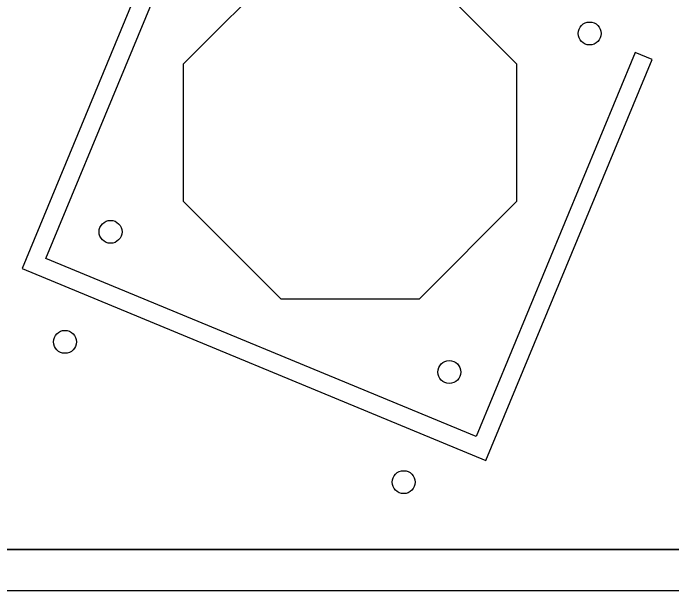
# Model space of a CAD drawing. Extents: x -13500 to 13500, y -13500 to 13500.
# Drawn here: x -7196 to 0, y -13500 to -7196 of the extents above; entities that cross this region are included whole.
import ezdxf

# ---------------------------------------------------------------- set-up
doc = ezdxf.new("R2010")
doc.units = 0
doc.header["$MEASUREMENT"] = 0
for name, color, linetype in [('Bottom', 2, 'Continuous'), ('Top', 1, 'Continuous'), ('Via', 90, 'Continuous')]:
    doc.layers.add(name, color=color, linetype=linetype)

msp = doc.modelspace()

# ---------------------------------------------------------------- linework, layer by layer
at = {"layer": 'Bottom', "linetype": 'Continuous'}
for points in [[(-13500, 13500), (13500, 13500), (13500, -13500), (-13500, -13500)], [(-13050, 13050), (13050, 13050), (13050, -13050), (-13050, -13050)]]:
    msp.add_lwpolyline(points, close=True, dxfattribs=at)
at = {"layer": 'Top'}
for points in [[(-13500, -13050), (-13500, 13500), (13500, 13500), (13500, -13500), (-13500, -13500)], [(-13050, -13050), (13050, -13050), (13050, 13050), (-13050, 13050)]]:
    msp.add_lwpolyline(points, close=True, dxfattribs=at)
at = {"layer": 'Top', "linetype": 'Continuous'}
msp.add_lwpolyline([(-224.815, -7700.103), (-409.591, -7623.566), (-2146.591, -11817.056), (-6838.051, -9873.79), (-5101.051, -5680.3), (-5285.827, -5603.764), (-7099.364, -9982.029), (-2038.351, -12078.368), (-224.815, -7700.103)], dxfattribs=at)
at = {"layer": 'Top'}
msp.add_lwpolyline([(-2366.515, -7085.162), (-1704.341, -7747.336), (-1704.341, -9252.048), (-2768.332, -10316.039), (-4273.044, -10316.039), (-5337.035, -9252.048), (-5337.035, -7747.336), (-4273.044, -6683.345)], dxfattribs=at)
at = {"layer": 'Via', "linetype": 'Continuous'}
for centre, radius in [((-907.558, -7417.291), 124.994), ((-6133.822, -9582.089), 124.991), ((-6631.301, -10783.133), 124.994), ((-2438.293, -11112.812), 124.993), ((-2935.573, -12314.045), 125.177)]:
    msp.add_circle(centre, radius, dxfattribs=at)

doc.saveas('drawing.dxf')
